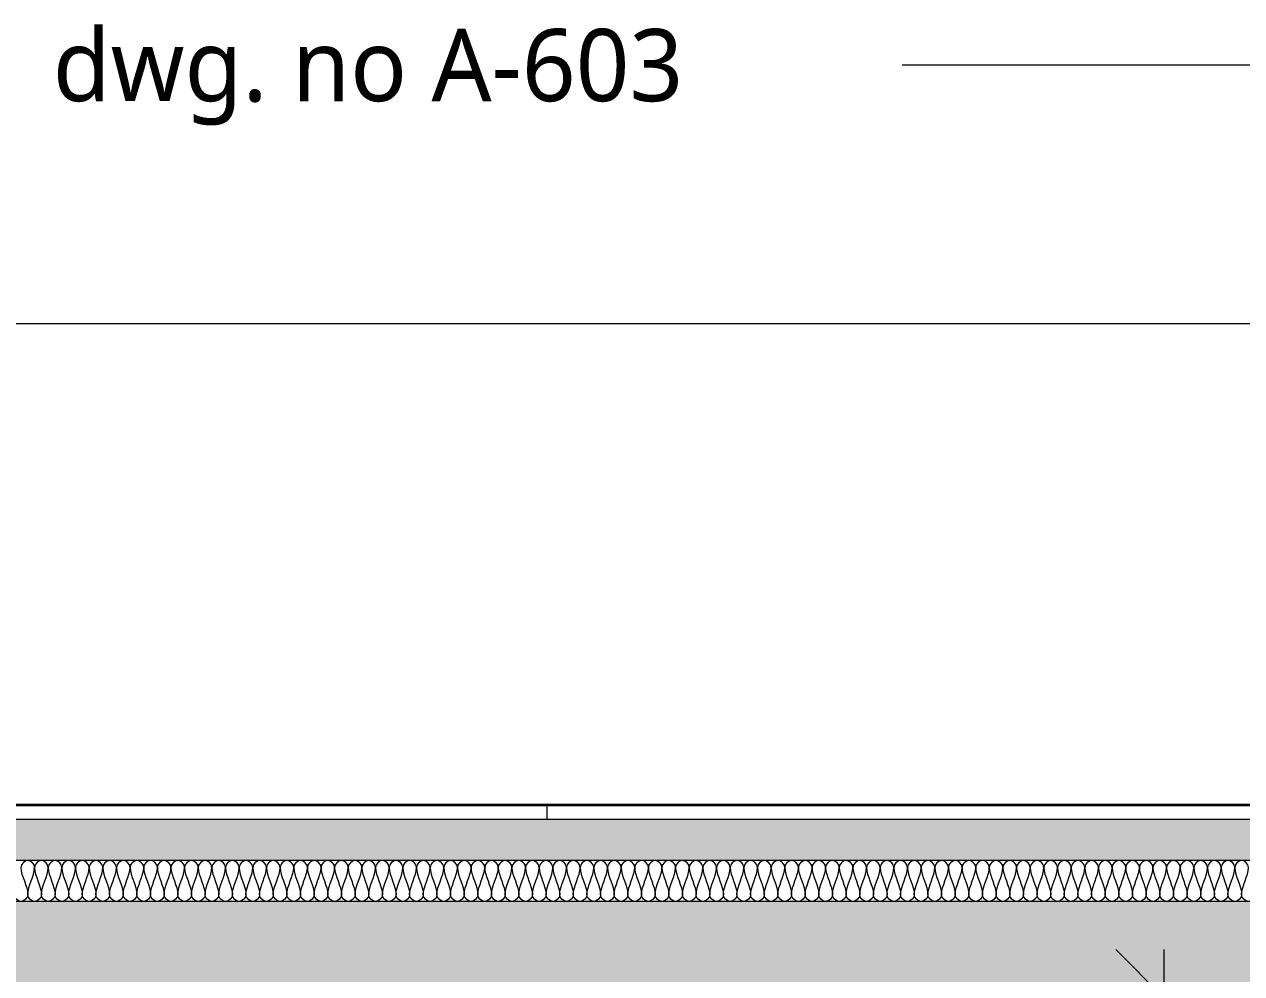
# Model space of a CAD drawing. Header units: millimetres. Extents: x -25665 to 60211, y -6376 to 13478.
# Drawn here: x 34321 to 36849, y 7400 to 9372 of the extents above; entities that cross this region are included whole.
import ezdxf

# ---------------------------------------------------------------- set-up
doc = ezdxf.new("R2010")
doc.units = ezdxf.units.MM
for name, color, linetype, lineweight in [('A-ANNO-DIMS', 211, 'Continuous', 9), ('A-ANNO-DIMS-100', 211, 'Continuous', 9), ('A-DETL', 90, 'Continuous', 9), ('A-DETL-GENF', 92, 'Continuous', 9), ('A-DETL-THIN', 151, 'Continuous', 9), ('A-FLOR', 192, 'Continuous', 9), ('A-FLOR-MCUT', 51, 'Continuous', 9), ('A-FLOR-PATT', 8, 'Continuous', 35), ('A-WALL', 113, 'Continuous', 9), ('G-ANNO-TEXT', 231, 'Continuous', 9)]:
    doc.layers.add(name, color=color, linetype=linetype, lineweight=lineweight)
doc.styles.add('Arial_4', font='arial.ttf', dxfattribs={"height": 150})
doc.styles.add('Lucida Sans Unicode_2', font='l_10646.ttf', dxfattribs={"height": 150})
doc.dimstyles.new('100', dxfattribs={"dimscale": 304.8, "dimtxt": 153.03891, "dimasz": 0.656168, "dimexe": 0.328084, "dimexo": 0.0625, "dimgap": 0.016404, "dimtad": 1, "dimdec": 0, "dimzin": 0, "dimdsep": 46, "dimtxsty": 'Arial_4', "dimblk1": 'OBLIQUE', "dimblk2": 'OBLIQUE', "dimsah": 1, "dimcen": 0.09, "dimdle": 0.328084, "dimazin": 0, "dimtfac": 1, "dimtdec": 4, "dimtix": 1, "dimtmove": 0, "dimatfit": 3, "dimfxl": 0.328084, "dimfxlon": 1, "dimtvp": 1, "dimtolj": 1, "dimtzin": 0, "dimarcsym": 2})

# ---------------------------------------------------------------- blocks, each defined once
blk = doc.blocks.new('DIMBLOCK52-Section - B')
at = {"layer": 'A-ANNO-DIMS-100', "transparency": 16777216}
for p, q in [((36687.9, 7350), (36587.9, 7450)), ((36687.9, 7450), (36687.9, 6450)), ((36787.9, 7350), (36587.9, 7350)), ((36687.9, 7350), (36787.9, 7250)), ((36687.9, 7350), (36787.9, 7350)), ((36687.9, 6450), (36587.9, 6550)), ((36787.9, 6450), (36587.9, 6450)), ((36687.9, 6450), (36787.9, 6350)), ((36687.9, 6450), (36787.9, 6450))]:
    blk.add_line(p, q, dxfattribs=at)
at = {"layer": 'A-ANNO-DIMS-100', "color": 0, "transparency": 16777216, "insert": (36488.2, 6726.9), "char_height": 150, "width": 415.324, "attachment_point": 1, "rotation": 90, "line_spacing_factor": 0.941778, "style": 'Arial_4'}
blk.add_mtext('900', dxfattribs=at)
blk = doc.blocks.new('_Oblique')
at = {"color": 0, "linetype": 'ByBlock', "lineweight": -2}
blk.add_line((-0.5, -0.5), (0.5, 0.5), dxfattribs=at)

msp = doc.modelspace()

# ---------------------------------------------------------------- hatches: boundary and pattern name
at = {"layer": 'A-DETL-GENF'}
msp.add_hatch(color=253, dxfattribs=at).paths.add_polyline_path([(38402.3, 6850), (38480.3, 6850), (38480.3, 8750), (38280.3, 8750), (38280.3, 7550), (30967.8, 7550), (30967.8, 8150), (30667.8, 8150), (30667.8, 7550), (29967.8, 7550), (29967.8, 8150), (29667.8, 8150), (29667.8, 7550), (27705.3, 7550), (27705.3, 9350), (27505.3, 9350), (27505.3, 6850), (27705.3, 6850), (27705.3, 7350), (38230.3, 7350), (38230.3, 6850), (38280.3, 6850)])
at = {"layer": 'A-FLOR-PATT', "lineweight": 9}
h = msp.add_hatch(dxfattribs=at)
h.set_pattern_fill('FP_22', color=256, style=0, pattern_type=2)
h.set_pattern_definition([(90, (33405.6, 4690), (-2000, 1e-13), [])])
h.paths.add_polyline_path([(38040.3, 7720), (38030.3, 7750), (31217.5, 7749), (31207.8, 7720), (38030.3, 7720)])
h.paths.add_polyline_path([(28501.4, 7720), (29427.8, 7720), (29417.8, 7750), (27955.3, 7750), (27945.3, 7720), (27955.3, 7720)])
h.paths.add_polyline_path([(30417.8, 7720), (30427.8, 7720), (30417.8, 7750), (30217.8, 7750), (30207.8, 7720), (30217.8, 7720)])
h = msp.add_hatch(dxfattribs=at)
h.set_pattern_fill('FP_23', color=256, style=0, pattern_type=2)
h.set_pattern_definition([(0, (33405.6, 4690), (406.4, 101.6), [33.528, -271.272, 33.528, -271.272, -1625.6]), (0, (33405.6, 4690), (406.4, 101.6), [-609.6, 33.528, -576.072, 33.528, -271.272, -711.2]), (0, (33405.6, 4690), (406.4, 101.6), [-1524, 33.528, -169.672, 33.528, -474.472]), (120, (33558, 4740.8), (-291.1882, 301.1527), [33.528, -271.272, 33.528, -271.272, -1625.6]), (120, (33558, 4740.8), (-291.1882, 301.1527), [-609.6, 33.528, -576.072, 33.528, -271.272, -711.2]), (120, (33558, 4740.8), (-291.1882, 301.1527), [-1524, 33.528, -169.672, 33.528, -474.472]), (240, (33608.8, 4944), (-115.2118, -402.7527), [33.528, -271.272, 33.528, -271.272, -1625.6]), (240, (33608.8, 4944), (-115.2118, -402.7527), [-609.6, 33.528, -576.072, 33.528, -271.272, -711.2]), (240, (33608.8, 4944), (-115.2118, -402.7527), [-1524, 33.528, -169.672, 33.528, -474.472])])
h.paths.add_polyline_path([(38264, 7635), (38280.3, 7635), (38280.3, 7720), (30967.8, 7720), (30967.8, 7635), (38068.6, 7635)])
h.paths.add_polyline_path([(28490.5, 7635), (29667.8, 7635), (29667.8, 7720), (27705.3, 7720), (27705.3, 7635), (27955.3, 7635)])
h.paths.add_polyline_path([(30417.8, 7635), (30667.8, 7635), (30667.8, 7720), (29967.8, 7720), (29967.8, 7635), (30217.8, 7635)])

# ---------------------------------------------------------------- linework, layer by layer
at = {"layer": 'A-DETL'}
for points in [[(34342, 7620.8), (34342, 7627.5), (34327.8, 7642.5), (34313.6, 7627.5), (34313.6, 7620.8)], [(34313.6, 7620.8), (34313.6, 7601.4), (34327.8, 7583.6), (34327.8, 7564.2)], [(34327.8, 7564.2), (34327.8, 7583.6), (34342, 7601.4), (34342, 7620.8)], [(34370.3, 7620.8), (34370.3, 7627.5), (34356.1, 7642.5), (34342, 7627.5), (34342, 7620.8)], [(34342, 7620.8), (34342, 7601.4), (34356.1, 7583.6), (34356.1, 7564.2)], [(34356.1, 7564.2), (34356.1, 7583.6), (34370.3, 7601.4), (34370.3, 7620.8)], [(34398.6, 7620.8), (34398.6, 7627.5), (34384.5, 7642.5), (34370.3, 7627.5), (34370.3, 7620.8)], [(34370.3, 7620.8), (34370.3, 7601.4), (34384.5, 7583.6), (34384.5, 7564.2)], [(34384.5, 7564.2), (34384.5, 7583.6), (34398.6, 7601.4), (34398.6, 7620.8)], [(34427, 7620.8), (34427, 7627.5), (34412.8, 7642.5), (34398.6, 7627.5), (34398.6, 7620.8)], [(34398.6, 7620.8), (34398.6, 7601.4), (34412.8, 7583.6), (34412.8, 7564.2)], [(34412.8, 7564.2), (34412.8, 7583.6), (34427, 7601.4), (34427, 7620.8)], [(34455.3, 7620.8), (34455.3, 7627.5), (34441.1, 7642.5), (34427, 7627.5), (34427, 7620.8)], [(34427, 7620.8), (34427, 7601.4), (34441.1, 7583.6), (34441.1, 7564.2)], [(34441.1, 7564.2), (34441.1, 7583.6), (34455.3, 7601.4), (34455.3, 7620.8)], [(34483.6, 7620.8), (34483.6, 7627.5), (34469.5, 7642.5), (34455.3, 7627.5), (34455.3, 7620.8)], [(34455.3, 7620.8), (34455.3, 7601.4), (34469.5, 7583.6), (34469.5, 7564.2)], [(34469.5, 7564.2), (34469.5, 7583.6), (34483.6, 7601.4), (34483.6, 7620.8)], [(34512, 7620.8), (34512, 7627.5), (34497.8, 7642.5), (34483.6, 7627.5), (34483.6, 7620.8)], [(34483.6, 7620.8), (34483.6, 7601.4), (34497.8, 7583.6), (34497.8, 7564.2)], [(34497.8, 7564.2), (34497.8, 7583.6), (34512, 7601.4), (34512, 7620.8)], [(34540.3, 7620.8), (34540.3, 7627.5), (34526.1, 7642.5), (34512, 7627.5), (34512, 7620.8)], [(34512, 7620.8), (34512, 7601.4), (34526.1, 7583.6), (34526.1, 7564.2)], [(34526.1, 7564.2), (34526.1, 7583.6), (34540.3, 7601.4), (34540.3, 7620.8)], [(34568.6, 7620.8), (34568.6, 7627.5), (34554.5, 7642.5), (34540.3, 7627.5), (34540.3, 7620.8)], [(34540.3, 7620.8), (34540.3, 7601.4), (34554.5, 7583.6), (34554.5, 7564.2)], [(34554.5, 7564.2), (34554.5, 7583.6), (34568.6, 7601.4), (34568.6, 7620.8)], [(34597, 7620.8), (34597, 7627.5), (34582.8, 7642.5), (34568.6, 7627.5), (34568.6, 7620.8)], [(34568.6, 7620.8), (34568.6, 7601.4), (34582.8, 7583.6), (34582.8, 7564.2)], [(34582.8, 7564.2), (34582.8, 7583.6), (34597, 7601.4), (34597, 7620.8)], [(34625.3, 7620.8), (34625.3, 7627.5), (34611.1, 7642.5), (34597, 7627.5), (34597, 7620.8)], [(34597, 7620.8), (34597, 7601.4), (34611.1, 7583.6), (34611.1, 7564.2)], [(34611.1, 7564.2), (34611.1, 7583.6), (34625.3, 7601.4), (34625.3, 7620.8)], [(34653.6, 7620.8), (34653.6, 7627.5), (34639.5, 7642.5), (34625.3, 7627.5), (34625.3, 7620.8)], [(34625.3, 7620.8), (34625.3, 7601.4), (34639.5, 7583.6), (34639.5, 7564.2)], [(34639.5, 7564.2), (34639.5, 7583.6), (34653.6, 7601.4), (34653.6, 7620.8)], [(34682, 7620.8), (34682, 7627.5), (34667.8, 7642.5), (34653.6, 7627.5), (34653.6, 7620.8)], [(34653.6, 7620.8), (34653.6, 7601.4), (34667.8, 7583.6), (34667.8, 7564.2)], [(34667.8, 7564.2), (34667.8, 7583.6), (34682, 7601.4), (34682, 7620.8)], [(34710.3, 7620.8), (34710.3, 7627.5), (34696.1, 7642.5), (34682, 7627.5), (34682, 7620.8)], [(34682, 7620.8), (34682, 7601.4), (34696.1, 7583.6), (34696.1, 7564.2)], [(34696.1, 7564.2), (34696.1, 7583.6), (34710.3, 7601.4), (34710.3, 7620.8)], [(34738.6, 7620.8), (34738.6, 7627.5), (34724.5, 7642.5), (34710.3, 7627.5), (34710.3, 7620.8)], [(34710.3, 7620.8), (34710.3, 7601.4), (34724.5, 7583.6), (34724.5, 7564.2)], [(34724.5, 7564.2), (34724.5, 7583.6), (34738.6, 7601.4), (34738.6, 7620.8)], [(34767, 7620.8), (34767, 7627.5), (34752.8, 7642.5), (34738.6, 7627.5), (34738.6, 7620.8)], [(34738.6, 7620.8), (34738.6, 7601.4), (34752.8, 7583.6), (34752.8, 7564.2)], [(34752.8, 7564.2), (34752.8, 7583.6), (34767, 7601.4), (34767, 7620.8)], [(34795.3, 7620.8), (34795.3, 7627.5), (34781.1, 7642.5), (34767, 7627.5), (34767, 7620.8)], [(34767, 7620.8), (34767, 7601.4), (34781.1, 7583.6), (34781.1, 7564.2)], [(34781.1, 7564.2), (34781.1, 7583.6), (34795.3, 7601.4), (34795.3, 7620.8)], [(34823.6, 7620.8), (34823.6, 7627.5), (34809.5, 7642.5), (34795.3, 7627.5), (34795.3, 7620.8)], [(34795.3, 7620.8), (34795.3, 7601.4), (34809.5, 7583.6), (34809.5, 7564.2)], [(34809.5, 7564.2), (34809.5, 7583.6), (34823.6, 7601.4), (34823.6, 7620.8)], [(34852, 7620.8), (34852, 7627.5), (34837.8, 7642.5), (34823.6, 7627.5), (34823.6, 7620.8)], [(34823.6, 7620.8), (34823.6, 7601.4), (34837.8, 7583.6), (34837.8, 7564.2)], [(34837.8, 7564.2), (34837.8, 7583.6), (34852, 7601.4), (34852, 7620.8)], [(34880.3, 7620.8), (34880.3, 7627.5), (34866.1, 7642.5), (34852, 7627.5), (34852, 7620.8)], [(34852, 7620.8), (34852, 7601.4), (34866.1, 7583.6), (34866.1, 7564.2)], [(34866.1, 7564.2), (34866.1, 7583.6), (34880.3, 7601.4), (34880.3, 7620.8)], [(34908.6, 7620.8), (34908.6, 7627.5), (34894.5, 7642.5), (34880.3, 7627.5), (34880.3, 7620.8)], [(34880.3, 7620.8), (34880.3, 7601.4), (34894.5, 7583.6), (34894.5, 7564.2)], [(34894.5, 7564.2), (34894.5, 7583.6), (34908.6, 7601.4), (34908.6, 7620.8)], [(34937, 7620.8), (34937, 7627.5), (34922.8, 7642.5), (34908.6, 7627.5), (34908.6, 7620.8)], [(34908.6, 7620.8), (34908.6, 7601.4), (34922.8, 7583.6), (34922.8, 7564.2)], [(34922.8, 7564.2), (34922.8, 7583.6), (34937, 7601.4), (34937, 7620.8)], [(34965.3, 7620.8), (34965.3, 7627.5), (34951.1, 7642.5), (34937, 7627.5), (34937, 7620.8)], [(34937, 7620.8), (34937, 7601.4), (34951.1, 7583.6), (34951.1, 7564.2)], [(34951.1, 7564.2), (34951.1, 7583.6), (34965.3, 7601.4), (34965.3, 7620.8)], [(34993.6, 7620.8), (34993.6, 7627.5), (34979.5, 7642.5), (34965.3, 7627.5), (34965.3, 7620.8)], [(34965.3, 7620.8), (34965.3, 7601.4), (34979.5, 7583.6), (34979.5, 7564.2)], [(34979.5, 7564.2), (34979.5, 7583.6), (34993.6, 7601.4), (34993.6, 7620.8)], [(35022, 7620.8), (35022, 7627.5), (35007.8, 7642.5), (34993.6, 7627.5), (34993.6, 7620.8)], [(34993.6, 7620.8), (34993.6, 7601.4), (35007.8, 7583.6), (35007.8, 7564.2)], [(35007.8, 7564.2), (35007.8, 7583.6), (35022, 7601.4), (35022, 7620.8)], [(35050.3, 7620.8), (35050.3, 7627.5), (35036.1, 7642.5), (35022, 7627.5), (35022, 7620.8)], [(35022, 7620.8), (35022, 7601.4), (35036.1, 7583.6), (35036.1, 7564.2)], [(35036.1, 7564.2), (35036.1, 7583.6), (35050.3, 7601.4), (35050.3, 7620.8)], [(35078.6, 7620.8), (35078.6, 7627.5), (35064.5, 7642.5), (35050.3, 7627.5), (35050.3, 7620.8)], [(35050.3, 7620.8), (35050.3, 7601.4), (35064.5, 7583.6), (35064.5, 7564.2)], [(35064.5, 7564.2), (35064.5, 7583.6), (35078.6, 7601.4), (35078.6, 7620.8)], [(35107, 7620.8), (35107, 7627.5), (35092.8, 7642.5), (35078.6, 7627.5), (35078.6, 7620.8)], [(35078.6, 7620.8), (35078.6, 7601.4), (35092.8, 7583.6), (35092.8, 7564.2)], [(35092.8, 7564.2), (35092.8, 7583.6), (35107, 7601.4), (35107, 7620.8)], [(35135.3, 7620.8), (35135.3, 7627.5), (35121.1, 7642.5), (35107, 7627.5), (35107, 7620.8)], [(35107, 7620.8), (35107, 7601.4), (35121.1, 7583.6), (35121.1, 7564.2)], [(35121.1, 7564.2), (35121.1, 7583.6), (35135.3, 7601.4), (35135.3, 7620.8)], [(35163.6, 7620.8), (35163.6, 7627.5), (35149.5, 7642.5), (35135.3, 7627.5), (35135.3, 7620.8)], [(35135.3, 7620.8), (35135.3, 7601.4), (35149.5, 7583.6), (35149.5, 7564.2)], [(35149.5, 7564.2), (35149.5, 7583.6), (35163.6, 7601.4), (35163.6, 7620.8)], [(35192, 7620.8), (35192, 7627.5), (35177.8, 7642.5), (35163.6, 7627.5), (35163.6, 7620.8)], [(35163.6, 7620.8), (35163.6, 7601.4), (35177.8, 7583.6), (35177.8, 7564.2)], [(35177.8, 7564.2), (35177.8, 7583.6), (35192, 7601.4), (35192, 7620.8)], [(35220.3, 7620.8), (35220.3, 7627.5), (35206.1, 7642.5), (35192, 7627.5), (35192, 7620.8)], [(35192, 7620.8), (35192, 7601.4), (35206.1, 7583.6), (35206.1, 7564.2)], [(35206.1, 7564.2), (35206.1, 7583.6), (35220.3, 7601.4), (35220.3, 7620.8)], [(35248.6, 7620.8), (35248.6, 7627.5), (35234.5, 7642.5), (35220.3, 7627.5), (35220.3, 7620.8)], [(35220.3, 7620.8), (35220.3, 7601.4), (35234.5, 7583.6), (35234.5, 7564.2)], [(35234.5, 7564.2), (35234.5, 7583.6), (35248.6, 7601.4), (35248.6, 7620.8)], [(35277, 7620.8), (35277, 7627.5), (35262.8, 7642.5), (35248.6, 7627.5), (35248.6, 7620.8)], [(35248.6, 7620.8), (35248.6, 7601.4), (35262.8, 7583.6), (35262.8, 7564.2)], [(35262.8, 7564.2), (35262.8, 7583.6), (35277, 7601.4), (35277, 7620.8)], [(35305.3, 7620.8), (35305.3, 7627.5), (35291.1, 7642.5), (35277, 7627.5), (35277, 7620.8)], [(35277, 7620.8), (35277, 7601.4), (35291.1, 7583.6), (35291.1, 7564.2)], [(35291.1, 7564.2), (35291.1, 7583.6), (35305.3, 7601.4), (35305.3, 7620.8)], [(35333.6, 7620.8), (35333.6, 7627.5), (35319.5, 7642.5), (35305.3, 7627.5), (35305.3, 7620.8)], [(35305.3, 7620.8), (35305.3, 7601.4), (35319.5, 7583.6), (35319.5, 7564.2)], [(35319.5, 7564.2), (35319.5, 7583.6), (35333.6, 7601.4), (35333.6, 7620.8)], [(35362, 7620.8), (35362, 7627.5), (35347.8, 7642.5), (35333.6, 7627.5), (35333.6, 7620.8)], [(35333.6, 7620.8), (35333.6, 7601.4), (35347.8, 7583.6), (35347.8, 7564.2)], [(35347.8, 7564.2), (35347.8, 7583.6), (35362, 7601.4), (35362, 7620.8)], [(35390.3, 7620.8), (35390.3, 7627.5), (35376.1, 7642.5), (35362, 7627.5), (35362, 7620.8)], [(35362, 7620.8), (35362, 7601.4), (35376.1, 7583.6), (35376.1, 7564.2)], [(35376.1, 7564.2), (35376.1, 7583.6), (35390.3, 7601.4), (35390.3, 7620.8)], [(35418.6, 7620.8), (35418.6, 7627.5), (35404.5, 7642.5), (35390.3, 7627.5), (35390.3, 7620.8)], [(35390.3, 7620.8), (35390.3, 7601.4), (35404.5, 7583.6), (35404.5, 7564.2)], [(35404.5, 7564.2), (35404.5, 7583.6), (35418.6, 7601.4), (35418.6, 7620.8)], [(35447, 7620.8), (35447, 7627.5), (35432.8, 7642.5), (35418.6, 7627.5), (35418.6, 7620.8)], [(35418.6, 7620.8), (35418.6, 7601.4), (35432.8, 7583.6), (35432.8, 7564.2)], [(35432.8, 7564.2), (35432.8, 7583.6), (35447, 7601.4), (35447, 7620.8)], [(35475.3, 7620.8), (35475.3, 7627.5), (35461.1, 7642.5), (35447, 7627.5), (35447, 7620.8)], [(35447, 7620.8), (35447, 7601.4), (35461.1, 7583.6), (35461.1, 7564.2)], [(35461.1, 7564.2), (35461.1, 7583.6), (35475.3, 7601.4), (35475.3, 7620.8)], [(35503.6, 7620.8), (35503.6, 7627.5), (35489.5, 7642.5), (35475.3, 7627.5), (35475.3, 7620.8)], [(35475.3, 7620.8), (35475.3, 7601.4), (35489.5, 7583.6), (35489.5, 7564.2)], [(35489.5, 7564.2), (35489.5, 7583.6), (35503.6, 7601.4), (35503.6, 7620.8)], [(35532, 7620.8), (35532, 7627.5), (35517.8, 7642.5), (35503.6, 7627.5), (35503.6, 7620.8)], [(35503.6, 7620.8), (35503.6, 7601.4), (35517.8, 7583.6), (35517.8, 7564.2)], [(35517.8, 7564.2), (35517.8, 7583.6), (35532, 7601.4), (35532, 7620.8)], [(35560.3, 7620.8), (35560.3, 7627.5), (35546.1, 7642.5), (35532, 7627.5), (35532, 7620.8)], [(35532, 7620.8), (35532, 7601.4), (35546.1, 7583.6), (35546.1, 7564.2)], [(35546.1, 7564.2), (35546.1, 7583.6), (35560.3, 7601.4), (35560.3, 7620.8)], [(35588.6, 7620.8), (35588.6, 7627.5), (35574.5, 7642.5), (35560.3, 7627.5), (35560.3, 7620.8)], [(35560.3, 7620.8), (35560.3, 7601.4), (35574.5, 7583.6), (35574.5, 7564.2)], [(35574.5, 7564.2), (35574.5, 7583.6), (35588.6, 7601.4), (35588.6, 7620.8)], [(35617, 7620.8), (35617, 7627.5), (35602.8, 7642.5), (35588.6, 7627.5), (35588.6, 7620.8)], [(35588.6, 7620.8), (35588.6, 7601.4), (35602.8, 7583.6), (35602.8, 7564.2)], [(35602.8, 7564.2), (35602.8, 7583.6), (35617, 7601.4), (35617, 7620.8)], [(35645.3, 7620.8), (35645.3, 7627.5), (35631.1, 7642.5), (35617, 7627.5), (35617, 7620.8)], [(35617, 7620.8), (35617, 7601.4), (35631.1, 7583.6), (35631.1, 7564.2)], [(35631.1, 7564.2), (35631.1, 7583.6), (35645.3, 7601.4), (35645.3, 7620.8)], [(35673.6, 7620.8), (35673.6, 7627.5), (35659.5, 7642.5), (35645.3, 7627.5), (35645.3, 7620.8)], [(35645.3, 7620.8), (35645.3, 7601.4), (35659.5, 7583.6), (35659.5, 7564.2)], [(35659.5, 7564.2), (35659.5, 7583.6), (35673.6, 7601.4), (35673.6, 7620.8)], [(35702, 7620.8), (35702, 7627.5), (35687.8, 7642.5), (35673.6, 7627.5), (35673.6, 7620.8)], [(35673.6, 7620.8), (35673.6, 7601.4), (35687.8, 7583.6), (35687.8, 7564.2)], [(35687.8, 7564.2), (35687.8, 7583.6), (35702, 7601.4), (35702, 7620.8)], [(35730.3, 7620.8), (35730.3, 7627.5), (35716.1, 7642.5), (35702, 7627.5), (35702, 7620.8)], [(35702, 7620.8), (35702, 7601.4), (35716.1, 7583.6), (35716.1, 7564.2)], [(35716.1, 7564.2), (35716.1, 7583.6), (35730.3, 7601.4), (35730.3, 7620.8)], [(35758.6, 7620.8), (35758.6, 7627.5), (35744.5, 7642.5), (35730.3, 7627.5), (35730.3, 7620.8)], [(35730.3, 7620.8), (35730.3, 7601.4), (35744.5, 7583.6), (35744.5, 7564.2)], [(35744.5, 7564.2), (35744.5, 7583.6), (35758.6, 7601.4), (35758.6, 7620.8)], [(35787, 7620.8), (35787, 7627.5), (35772.8, 7642.5), (35758.6, 7627.5), (35758.6, 7620.8)], [(35758.6, 7620.8), (35758.6, 7601.4), (35772.8, 7583.6), (35772.8, 7564.2)], [(35772.8, 7564.2), (35772.8, 7583.6), (35787, 7601.4), (35787, 7620.8)], [(35815.3, 7620.8), (35815.3, 7627.5), (35801.1, 7642.5), (35787, 7627.5), (35787, 7620.8)], [(35787, 7620.8), (35787, 7601.4), (35801.1, 7583.6), (35801.1, 7564.2)], [(35801.1, 7564.2), (35801.1, 7583.6), (35815.3, 7601.4), (35815.3, 7620.8)], [(35843.6, 7620.8), (35843.6, 7627.5), (35829.5, 7642.5), (35815.3, 7627.5), (35815.3, 7620.8)], [(35815.3, 7620.8), (35815.3, 7601.4), (35829.5, 7583.6), (35829.5, 7564.2)], [(35829.5, 7564.2), (35829.5, 7583.6), (35843.6, 7601.4), (35843.6, 7620.8)], [(35872, 7620.8), (35872, 7627.5), (35857.8, 7642.5), (35843.6, 7627.5), (35843.6, 7620.8)], [(35843.6, 7620.8), (35843.6, 7601.4), (35857.8, 7583.6), (35857.8, 7564.2)], [(35857.8, 7564.2), (35857.8, 7583.6), (35872, 7601.4), (35872, 7620.8)], [(35900.3, 7620.8), (35900.3, 7627.5), (35886.1, 7642.5), (35872, 7627.5), (35872, 7620.8)], [(35872, 7620.8), (35872, 7601.4), (35886.1, 7583.6), (35886.1, 7564.2)], [(35886.1, 7564.2), (35886.1, 7583.6), (35900.3, 7601.4), (35900.3, 7620.8)], [(35928.6, 7620.8), (35928.6, 7627.5), (35914.5, 7642.5), (35900.3, 7627.5), (35900.3, 7620.8)], [(35900.3, 7620.8), (35900.3, 7601.4), (35914.5, 7583.6), (35914.5, 7564.2)], [(35914.5, 7564.2), (35914.5, 7583.6), (35928.6, 7601.4), (35928.6, 7620.8)], [(35957, 7620.8), (35957, 7627.5), (35942.8, 7642.5), (35928.6, 7627.5), (35928.6, 7620.8)], [(35928.6, 7620.8), (35928.6, 7601.4), (35942.8, 7583.6), (35942.8, 7564.2)], [(35942.8, 7564.2), (35942.8, 7583.6), (35957, 7601.4), (35957, 7620.8)], [(35985.3, 7620.8), (35985.3, 7627.5), (35971.1, 7642.5), (35957, 7627.5), (35957, 7620.8)], [(35957, 7620.8), (35957, 7601.4), (35971.1, 7583.6), (35971.1, 7564.2)], [(35971.1, 7564.2), (35971.1, 7583.6), (35985.3, 7601.4), (35985.3, 7620.8)], [(36013.6, 7620.8), (36013.6, 7627.5), (35999.5, 7642.5), (35985.3, 7627.5), (35985.3, 7620.8)], [(35985.3, 7620.8), (35985.3, 7601.4), (35999.5, 7583.6), (35999.5, 7564.2)], [(35999.5, 7564.2), (35999.5, 7583.6), (36013.6, 7601.4), (36013.6, 7620.8)], [(36042, 7620.8), (36042, 7627.5), (36027.8, 7642.5), (36013.6, 7627.5), (36013.6, 7620.8)], [(36013.6, 7620.8), (36013.6, 7601.4), (36027.8, 7583.6), (36027.8, 7564.2)], [(36027.8, 7564.2), (36027.8, 7583.6), (36042, 7601.4), (36042, 7620.8)], [(36070.3, 7620.8), (36070.3, 7627.5), (36056.1, 7642.5), (36042, 7627.5), (36042, 7620.8)], [(36042, 7620.8), (36042, 7601.4), (36056.1, 7583.6), (36056.1, 7564.2)], [(36056.1, 7564.2), (36056.1, 7583.6), (36070.3, 7601.4), (36070.3, 7620.8)], [(36098.6, 7620.8), (36098.6, 7627.5), (36084.5, 7642.5), (36070.3, 7627.5), (36070.3, 7620.8)], [(36070.3, 7620.8), (36070.3, 7601.4), (36084.5, 7583.6), (36084.5, 7564.2)], [(36084.5, 7564.2), (36084.5, 7583.6), (36098.6, 7601.4), (36098.6, 7620.8)], [(36127, 7620.8), (36127, 7627.5), (36112.8, 7642.5), (36098.6, 7627.5), (36098.6, 7620.8)], [(36098.6, 7620.8), (36098.6, 7601.4), (36112.8, 7583.6), (36112.8, 7564.2)], [(36112.8, 7564.2), (36112.8, 7583.6), (36127, 7601.4), (36127, 7620.8)], [(36155.3, 7620.8), (36155.3, 7627.5), (36141.1, 7642.5), (36127, 7627.5), (36127, 7620.8)], [(36127, 7620.8), (36127, 7601.4), (36141.1, 7583.6), (36141.1, 7564.2)], [(36141.1, 7564.2), (36141.1, 7583.6), (36155.3, 7601.4), (36155.3, 7620.8)], [(36183.6, 7620.8), (36183.6, 7627.5), (36169.5, 7642.5), (36155.3, 7627.5), (36155.3, 7620.8)], [(36155.3, 7620.8), (36155.3, 7601.4), (36169.5, 7583.6), (36169.5, 7564.2)], [(36169.5, 7564.2), (36169.5, 7583.6), (36183.6, 7601.4), (36183.6, 7620.8)], [(36212, 7620.8), (36212, 7627.5), (36197.8, 7642.5), (36183.6, 7627.5), (36183.6, 7620.8)], [(36183.6, 7620.8), (36183.6, 7601.4), (36197.8, 7583.6), (36197.8, 7564.2)], [(36197.8, 7564.2), (36197.8, 7583.6), (36212, 7601.4), (36212, 7620.8)], [(36240.3, 7620.8), (36240.3, 7627.5), (36226.1, 7642.5), (36212, 7627.5), (36212, 7620.8)], [(36212, 7620.8), (36212, 7601.4), (36226.1, 7583.6), (36226.1, 7564.2)], [(36226.1, 7564.2), (36226.1, 7583.6), (36240.3, 7601.4), (36240.3, 7620.8)], [(36268.6, 7620.8), (36268.6, 7627.5), (36254.5, 7642.5), (36240.3, 7627.5), (36240.3, 7620.8)], [(36240.3, 7620.8), (36240.3, 7601.4), (36254.5, 7583.6), (36254.5, 7564.2)], [(36254.5, 7564.2), (36254.5, 7583.6), (36268.6, 7601.4), (36268.6, 7620.8)], [(36297, 7620.8), (36297, 7627.5), (36282.8, 7642.5), (36268.6, 7627.5), (36268.6, 7620.8)], [(36268.6, 7620.8), (36268.6, 7601.4), (36282.8, 7583.6), (36282.8, 7564.2)], [(36282.8, 7564.2), (36282.8, 7583.6), (36297, 7601.4), (36297, 7620.8)], [(36325.3, 7620.8), (36325.3, 7627.5), (36311.1, 7642.5), (36297, 7627.5), (36297, 7620.8)], [(36297, 7620.8), (36297, 7601.4), (36311.1, 7583.6), (36311.1, 7564.2)], [(36311.1, 7564.2), (36311.1, 7583.6), (36325.3, 7601.4), (36325.3, 7620.8)], [(36353.6, 7620.8), (36353.6, 7627.5), (36339.5, 7642.5), (36325.3, 7627.5), (36325.3, 7620.8)], [(36325.3, 7620.8), (36325.3, 7601.4), (36339.5, 7583.6), (36339.5, 7564.2)], [(36339.5, 7564.2), (36339.5, 7583.6), (36353.6, 7601.4), (36353.6, 7620.8)], [(36382, 7620.8), (36382, 7627.5), (36367.8, 7642.5), (36353.6, 7627.5), (36353.6, 7620.8)], [(36353.6, 7620.8), (36353.6, 7601.4), (36367.8, 7583.6), (36367.8, 7564.2)], [(36367.8, 7564.2), (36367.8, 7583.6), (36382, 7601.4), (36382, 7620.8)], [(36410.3, 7620.8), (36410.3, 7627.5), (36396.1, 7642.5), (36382, 7627.5), (36382, 7620.8)], [(36382, 7620.8), (36382, 7601.4), (36396.1, 7583.6), (36396.1, 7564.2)], [(36396.1, 7564.2), (36396.1, 7583.6), (36410.3, 7601.4), (36410.3, 7620.8)], [(36438.6, 7620.8), (36438.6, 7627.5), (36424.5, 7642.5), (36410.3, 7627.5), (36410.3, 7620.8)], [(36410.3, 7620.8), (36410.3, 7601.4), (36424.5, 7583.6), (36424.5, 7564.2)], [(36424.5, 7564.2), (36424.5, 7583.6), (36438.6, 7601.4), (36438.6, 7620.8)], [(36467, 7620.8), (36467, 7627.5), (36452.8, 7642.5), (36438.6, 7627.5), (36438.6, 7620.8)], [(36438.6, 7620.8), (36438.6, 7601.4), (36452.8, 7583.6), (36452.8, 7564.2)], [(36452.8, 7564.2), (36452.8, 7583.6), (36467, 7601.4), (36467, 7620.8)], [(36495.3, 7620.8), (36495.3, 7627.5), (36481.1, 7642.5), (36467, 7627.5), (36467, 7620.8)], [(36467, 7620.8), (36467, 7601.4), (36481.1, 7583.6), (36481.1, 7564.2)], [(36481.1, 7564.2), (36481.1, 7583.6), (36495.3, 7601.4), (36495.3, 7620.8)], [(36523.6, 7620.8), (36523.6, 7627.5), (36509.5, 7642.5), (36495.3, 7627.5), (36495.3, 7620.8)], [(36495.3, 7620.8), (36495.3, 7601.4), (36509.5, 7583.6), (36509.5, 7564.2)], [(36509.5, 7564.2), (36509.5, 7583.6), (36523.6, 7601.4), (36523.6, 7620.8)], [(36552, 7620.8), (36552, 7627.5), (36537.8, 7642.5), (36523.6, 7627.5), (36523.6, 7620.8)], [(36523.6, 7620.8), (36523.6, 7601.4), (36537.8, 7583.6), (36537.8, 7564.2)], [(36537.8, 7564.2), (36537.8, 7583.6), (36552, 7601.4), (36552, 7620.8)], [(36580.3, 7620.8), (36580.3, 7627.5), (36566.1, 7642.5), (36552, 7627.5), (36552, 7620.8)], [(36552, 7620.8), (36552, 7601.4), (36566.1, 7583.6), (36566.1, 7564.2)], [(36566.1, 7564.2), (36566.1, 7583.6), (36580.3, 7601.4), (36580.3, 7620.8)], [(36608.6, 7620.8), (36608.6, 7627.5), (36594.5, 7642.5), (36580.3, 7627.5), (36580.3, 7620.8)], [(36580.3, 7620.8), (36580.3, 7601.4), (36594.5, 7583.6), (36594.5, 7564.2)], [(36594.5, 7564.2), (36594.5, 7583.6), (36608.6, 7601.4), (36608.6, 7620.8)], [(36637, 7620.8), (36637, 7627.5), (36622.8, 7642.5), (36608.6, 7627.5), (36608.6, 7620.8)], [(36608.6, 7620.8), (36608.6, 7601.4), (36622.8, 7583.6), (36622.8, 7564.2)], [(36622.8, 7564.2), (36622.8, 7583.6), (36637, 7601.4), (36637, 7620.8)], [(36665.3, 7620.8), (36665.3, 7627.5), (36651.1, 7642.5), (36637, 7627.5), (36637, 7620.8)], [(36637, 7620.8), (36637, 7601.4), (36651.1, 7583.6), (36651.1, 7564.2)], [(36651.1, 7564.2), (36651.1, 7583.6), (36665.3, 7601.4), (36665.3, 7620.8)], [(36693.6, 7620.8), (36693.6, 7627.5), (36679.5, 7642.5), (36665.3, 7627.5), (36665.3, 7620.8)], [(36665.3, 7620.8), (36665.3, 7601.4), (36679.5, 7583.6), (36679.5, 7564.2)], [(36679.5, 7564.2), (36679.5, 7583.6), (36693.6, 7601.4), (36693.6, 7620.8)], [(36722, 7620.8), (36722, 7627.5), (36707.8, 7642.5), (36693.6, 7627.5), (36693.6, 7620.8)], [(36693.6, 7620.8), (36693.6, 7601.4), (36707.8, 7583.6), (36707.8, 7564.2)], [(36707.8, 7564.2), (36707.8, 7583.6), (36722, 7601.4), (36722, 7620.8)], [(36750.3, 7620.8), (36750.3, 7627.5), (36736.1, 7642.5), (36722, 7627.5), (36722, 7620.8)], [(36722, 7620.8), (36722, 7601.4), (36736.1, 7583.6), (36736.1, 7564.2)], [(36736.1, 7564.2), (36736.1, 7583.6), (36750.3, 7601.4), (36750.3, 7620.8)], [(36778.6, 7620.8), (36778.6, 7627.5), (36764.5, 7642.5), (36750.3, 7627.5), (36750.3, 7620.8)], [(36750.3, 7620.8), (36750.3, 7601.4), (36764.5, 7583.6), (36764.5, 7564.2)], [(36764.5, 7564.2), (36764.5, 7583.6), (36778.6, 7601.4), (36778.6, 7620.8)], [(36807, 7620.8), (36807, 7627.5), (36792.8, 7642.5), (36778.6, 7627.5), (36778.6, 7620.8)], [(36778.6, 7620.8), (36778.6, 7601.4), (36792.8, 7583.6), (36792.8, 7564.2)], [(36792.8, 7564.2), (36792.8, 7583.6), (36807, 7601.4), (36807, 7620.8)], [(36835.3, 7620.8), (36835.3, 7627.5), (36821.1, 7642.5), (36807, 7627.5), (36807, 7620.8)], [(36807, 7620.8), (36807, 7601.4), (36821.1, 7583.6), (36821.1, 7564.2)], [(36821.1, 7564.2), (36821.1, 7583.6), (36835.3, 7601.4), (36835.3, 7620.8)], [(36863.6, 7620.8), (36863.6, 7627.5), (36849.5, 7642.5), (36835.3, 7627.5), (36835.3, 7620.8)], [(36835.3, 7620.8), (36835.3, 7601.4), (36849.5, 7583.6), (36849.5, 7564.2)], [(36849.5, 7564.2), (36849.5, 7583.6), (36863.6, 7601.4), (36863.6, 7620.8)], [(34327.8, 7564.2), (34327.8, 7557.5), (34313.6, 7542.5), (34299.5, 7557.5), (34299.5, 7564.2)], [(34356.1, 7564.2), (34356.1, 7557.5), (34342, 7542.5), (34327.8, 7557.5), (34327.8, 7564.2)], [(34384.5, 7564.2), (34384.5, 7557.5), (34370.3, 7542.5), (34356.1, 7557.5), (34356.1, 7564.2)], [(34412.8, 7564.2), (34412.8, 7557.5), (34398.6, 7542.5), (34384.5, 7557.5), (34384.5, 7564.2)], [(34441.1, 7564.2), (34441.1, 7557.5), (34427, 7542.5), (34412.8, 7557.5), (34412.8, 7564.2)], [(34469.5, 7564.2), (34469.5, 7557.5), (34455.3, 7542.5), (34441.1, 7557.5), (34441.1, 7564.2)], [(34497.8, 7564.2), (34497.8, 7557.5), (34483.6, 7542.5), (34469.5, 7557.5), (34469.5, 7564.2)], [(34526.1, 7564.2), (34526.1, 7557.5), (34512, 7542.5), (34497.8, 7557.5), (34497.8, 7564.2)], [(34554.5, 7564.2), (34554.5, 7557.5), (34540.3, 7542.5), (34526.1, 7557.5), (34526.1, 7564.2)], [(34582.8, 7564.2), (34582.8, 7557.5), (34568.6, 7542.5), (34554.5, 7557.5), (34554.5, 7564.2)], [(34611.1, 7564.2), (34611.1, 7557.5), (34597, 7542.5), (34582.8, 7557.5), (34582.8, 7564.2)], [(34639.5, 7564.2), (34639.5, 7557.5), (34625.3, 7542.5), (34611.1, 7557.5), (34611.1, 7564.2)], [(34667.8, 7564.2), (34667.8, 7557.5), (34653.6, 7542.5), (34639.5, 7557.5), (34639.5, 7564.2)], [(34696.1, 7564.2), (34696.1, 7557.5), (34682, 7542.5), (34667.8, 7557.5), (34667.8, 7564.2)], [(34724.5, 7564.2), (34724.5, 7557.5), (34710.3, 7542.5), (34696.1, 7557.5), (34696.1, 7564.2)], [(34752.8, 7564.2), (34752.8, 7557.5), (34738.6, 7542.5), (34724.5, 7557.5), (34724.5, 7564.2)], [(34781.1, 7564.2), (34781.1, 7557.5), (34767, 7542.5), (34752.8, 7557.5), (34752.8, 7564.2)], [(34809.5, 7564.2), (34809.5, 7557.5), (34795.3, 7542.5), (34781.1, 7557.5), (34781.1, 7564.2)], [(34837.8, 7564.2), (34837.8, 7557.5), (34823.6, 7542.5), (34809.5, 7557.5), (34809.5, 7564.2)], [(34866.1, 7564.2), (34866.1, 7557.5), (34852, 7542.5), (34837.8, 7557.5), (34837.8, 7564.2)], [(34894.5, 7564.2), (34894.5, 7557.5), (34880.3, 7542.5), (34866.1, 7557.5), (34866.1, 7564.2)], [(34922.8, 7564.2), (34922.8, 7557.5), (34908.6, 7542.5), (34894.5, 7557.5), (34894.5, 7564.2)], [(34951.1, 7564.2), (34951.1, 7557.5), (34937, 7542.5), (34922.8, 7557.5), (34922.8, 7564.2)], [(34979.5, 7564.2), (34979.5, 7557.5), (34965.3, 7542.5), (34951.1, 7557.5), (34951.1, 7564.2)], [(35007.8, 7564.2), (35007.8, 7557.5), (34993.6, 7542.5), (34979.5, 7557.5), (34979.5, 7564.2)], [(35036.1, 7564.2), (35036.1, 7557.5), (35022, 7542.5), (35007.8, 7557.5), (35007.8, 7564.2)], [(35064.5, 7564.2), (35064.5, 7557.5), (35050.3, 7542.5), (35036.1, 7557.5), (35036.1, 7564.2)], [(35092.8, 7564.2), (35092.8, 7557.5), (35078.6, 7542.5), (35064.5, 7557.5), (35064.5, 7564.2)], [(35121.1, 7564.2), (35121.1, 7557.5), (35107, 7542.5), (35092.8, 7557.5), (35092.8, 7564.2)], [(35149.5, 7564.2), (35149.5, 7557.5), (35135.3, 7542.5), (35121.1, 7557.5), (35121.1, 7564.2)], [(35177.8, 7564.2), (35177.8, 7557.5), (35163.6, 7542.5), (35149.5, 7557.5), (35149.5, 7564.2)], [(35206.1, 7564.2), (35206.1, 7557.5), (35192, 7542.5), (35177.8, 7557.5), (35177.8, 7564.2)], [(35234.5, 7564.2), (35234.5, 7557.5), (35220.3, 7542.5), (35206.1, 7557.5), (35206.1, 7564.2)], [(35262.8, 7564.2), (35262.8, 7557.5), (35248.6, 7542.5), (35234.5, 7557.5), (35234.5, 7564.2)], [(35291.1, 7564.2), (35291.1, 7557.5), (35277, 7542.5), (35262.8, 7557.5), (35262.8, 7564.2)], [(35319.5, 7564.2), (35319.5, 7557.5), (35305.3, 7542.5), (35291.1, 7557.5), (35291.1, 7564.2)], [(35347.8, 7564.2), (35347.8, 7557.5), (35333.6, 7542.5), (35319.5, 7557.5), (35319.5, 7564.2)], [(35376.1, 7564.2), (35376.1, 7557.5), (35362, 7542.5), (35347.8, 7557.5), (35347.8, 7564.2)], [(35404.5, 7564.2), (35404.5, 7557.5), (35390.3, 7542.5), (35376.1, 7557.5), (35376.1, 7564.2)], [(35432.8, 7564.2), (35432.8, 7557.5), (35418.6, 7542.5), (35404.5, 7557.5), (35404.5, 7564.2)], [(35461.1, 7564.2), (35461.1, 7557.5), (35447, 7542.5), (35432.8, 7557.5), (35432.8, 7564.2)], [(35489.5, 7564.2), (35489.5, 7557.5), (35475.3, 7542.5), (35461.1, 7557.5), (35461.1, 7564.2)], [(35517.8, 7564.2), (35517.8, 7557.5), (35503.6, 7542.5), (35489.5, 7557.5), (35489.5, 7564.2)], [(35546.1, 7564.2), (35546.1, 7557.5), (35532, 7542.5), (35517.8, 7557.5), (35517.8, 7564.2)], [(35574.5, 7564.2), (35574.5, 7557.5), (35560.3, 7542.5), (35546.1, 7557.5), (35546.1, 7564.2)], [(35602.8, 7564.2), (35602.8, 7557.5), (35588.6, 7542.5), (35574.5, 7557.5), (35574.5, 7564.2)], [(35631.1, 7564.2), (35631.1, 7557.5), (35617, 7542.5), (35602.8, 7557.5), (35602.8, 7564.2)], [(35659.5, 7564.2), (35659.5, 7557.5), (35645.3, 7542.5), (35631.1, 7557.5), (35631.1, 7564.2)], [(35687.8, 7564.2), (35687.8, 7557.5), (35673.6, 7542.5), (35659.5, 7557.5), (35659.5, 7564.2)], [(35716.1, 7564.2), (35716.1, 7557.5), (35702, 7542.5), (35687.8, 7557.5), (35687.8, 7564.2)], [(35744.5, 7564.2), (35744.5, 7557.5), (35730.3, 7542.5), (35716.1, 7557.5), (35716.1, 7564.2)], [(35772.8, 7564.2), (35772.8, 7557.5), (35758.6, 7542.5), (35744.5, 7557.5), (35744.5, 7564.2)], [(35801.1, 7564.2), (35801.1, 7557.5), (35787, 7542.5), (35772.8, 7557.5), (35772.8, 7564.2)], [(35829.5, 7564.2), (35829.5, 7557.5), (35815.3, 7542.5), (35801.1, 7557.5), (35801.1, 7564.2)], [(35857.8, 7564.2), (35857.8, 7557.5), (35843.6, 7542.5), (35829.5, 7557.5), (35829.5, 7564.2)], [(35886.1, 7564.2), (35886.1, 7557.5), (35872, 7542.5), (35857.8, 7557.5), (35857.8, 7564.2)], [(35914.5, 7564.2), (35914.5, 7557.5), (35900.3, 7542.5), (35886.1, 7557.5), (35886.1, 7564.2)], [(35942.8, 7564.2), (35942.8, 7557.5), (35928.6, 7542.5), (35914.5, 7557.5), (35914.5, 7564.2)], [(35971.1, 7564.2), (35971.1, 7557.5), (35957, 7542.5), (35942.8, 7557.5), (35942.8, 7564.2)], [(35999.5, 7564.2), (35999.5, 7557.5), (35985.3, 7542.5), (35971.1, 7557.5), (35971.1, 7564.2)], [(36027.8, 7564.2), (36027.8, 7557.5), (36013.6, 7542.5), (35999.5, 7557.5), (35999.5, 7564.2)], [(36056.1, 7564.2), (36056.1, 7557.5), (36042, 7542.5), (36027.8, 7557.5), (36027.8, 7564.2)], [(36084.5, 7564.2), (36084.5, 7557.5), (36070.3, 7542.5), (36056.1, 7557.5), (36056.1, 7564.2)], [(36112.8, 7564.2), (36112.8, 7557.5), (36098.6, 7542.5), (36084.5, 7557.5), (36084.5, 7564.2)], [(36141.1, 7564.2), (36141.1, 7557.5), (36127, 7542.5), (36112.8, 7557.5), (36112.8, 7564.2)], [(36169.5, 7564.2), (36169.5, 7557.5), (36155.3, 7542.5), (36141.1, 7557.5), (36141.1, 7564.2)], [(36197.8, 7564.2), (36197.8, 7557.5), (36183.6, 7542.5), (36169.5, 7557.5), (36169.5, 7564.2)], [(36226.1, 7564.2), (36226.1, 7557.5), (36212, 7542.5), (36197.8, 7557.5), (36197.8, 7564.2)], [(36254.5, 7564.2), (36254.5, 7557.5), (36240.3, 7542.5), (36226.1, 7557.5), (36226.1, 7564.2)], [(36282.8, 7564.2), (36282.8, 7557.5), (36268.6, 7542.5), (36254.5, 7557.5), (36254.5, 7564.2)], [(36311.1, 7564.2), (36311.1, 7557.5), (36297, 7542.5), (36282.8, 7557.5), (36282.8, 7564.2)], [(36339.5, 7564.2), (36339.5, 7557.5), (36325.3, 7542.5), (36311.1, 7557.5), (36311.1, 7564.2)], [(36367.8, 7564.2), (36367.8, 7557.5), (36353.6, 7542.5), (36339.5, 7557.5), (36339.5, 7564.2)], [(36396.1, 7564.2), (36396.1, 7557.5), (36382, 7542.5), (36367.8, 7557.5), (36367.8, 7564.2)], [(36424.5, 7564.2), (36424.5, 7557.5), (36410.3, 7542.5), (36396.1, 7557.5), (36396.1, 7564.2)], [(36452.8, 7564.2), (36452.8, 7557.5), (36438.6, 7542.5), (36424.5, 7557.5), (36424.5, 7564.2)], [(36481.1, 7564.2), (36481.1, 7557.5), (36467, 7542.5), (36452.8, 7557.5), (36452.8, 7564.2)], [(36509.5, 7564.2), (36509.5, 7557.5), (36495.3, 7542.5), (36481.1, 7557.5), (36481.1, 7564.2)], [(36537.8, 7564.2), (36537.8, 7557.5), (36523.6, 7542.5), (36509.5, 7557.5), (36509.5, 7564.2)], [(36566.1, 7564.2), (36566.1, 7557.5), (36552, 7542.5), (36537.8, 7557.5), (36537.8, 7564.2)], [(36594.5, 7564.2), (36594.5, 7557.5), (36580.3, 7542.5), (36566.1, 7557.5), (36566.1, 7564.2)], [(36622.8, 7564.2), (36622.8, 7557.5), (36608.6, 7542.5), (36594.5, 7557.5), (36594.5, 7564.2)], [(36651.1, 7564.2), (36651.1, 7557.5), (36637, 7542.5), (36622.8, 7557.5), (36622.8, 7564.2)], [(36679.5, 7564.2), (36679.5, 7557.5), (36665.3, 7542.5), (36651.1, 7557.5), (36651.1, 7564.2)], [(36707.8, 7564.2), (36707.8, 7557.5), (36693.6, 7542.5), (36679.5, 7557.5), (36679.5, 7564.2)], [(36736.1, 7564.2), (36736.1, 7557.5), (36722, 7542.5), (36707.8, 7557.5), (36707.8, 7564.2)], [(36764.5, 7564.2), (36764.5, 7557.5), (36750.3, 7542.5), (36736.1, 7557.5), (36736.1, 7564.2)], [(36792.8, 7564.2), (36792.8, 7557.5), (36778.6, 7542.5), (36764.5, 7557.5), (36764.5, 7564.2)], [(36821.1, 7564.2), (36821.1, 7557.5), (36807, 7542.5), (36792.8, 7557.5), (36792.8, 7564.2)], [(36849.5, 7564.2), (36849.5, 7557.5), (36835.3, 7542.5), (36821.1, 7557.5), (36821.1, 7564.2)], [(36877.8, 7564.2), (36877.8, 7557.5), (36863.6, 7542.5), (36849.5, 7557.5), (36849.5, 7564.2)]]:
    msp.add_open_spline(points, degree=3, dxfattribs=at)
at = {"layer": 'A-DETL-THIN'}
msp.add_line((38280.3, 7550), (30967.8, 7550), dxfattribs=at)
at = {"layer": 'A-FLOR', "lineweight": 35}
msp.add_line((38030.3, 7750), (31217.8, 7750), dxfattribs=at)
at = {"layer": 'A-FLOR-MCUT'}
for p, q in [((38040.3, 7720), (31207.8, 7720)), ((38280.3, 7635), (30967.8, 7635))]:
    msp.add_line(p, q, dxfattribs=at)
at = {"layer": 'A-WALL'}
msp.add_line((38280.3, 8750), (30817.8, 8750), dxfattribs=at)
at = {"layer": 'G-ANNO-TEXT', "color": 7}
msp.add_line((36912.8, 9287.2), (36144.1, 9287.2), dxfattribs=at)

# ---------------------------------------------------------------- texts
at = {"layer": 'G-ANNO-TEXT', "color": 7, "insert": (34379.8, 9362.2), "char_height": 150, "width": 1891.983, "attachment_point": 1, "style": 'Lucida Sans Unicode_2'}
msp.add_mtext('dwg. no A-603', dxfattribs=at)

# ---------------------------------------------------------------- dimensions: what is measured, and where the dimension line sits
at = {"layer": 'A-ANNO-DIMS'}
dim = msp.add_linear_dim(base=(36687.9, 6450), p1=(36787.9, 7350), p2=(36787.9, 6450), angle=90, dimstyle='100', override={"dimpost": '<>', "dimfxl": 900}, dxfattribs=at)
dim.commit()
dim.dimension.update_dxf_attribs({"geometry": 'DIMBLOCK52-Section - B', "text_midpoint": (36606.3, 6900)})

doc.saveas('drawing.dxf')
